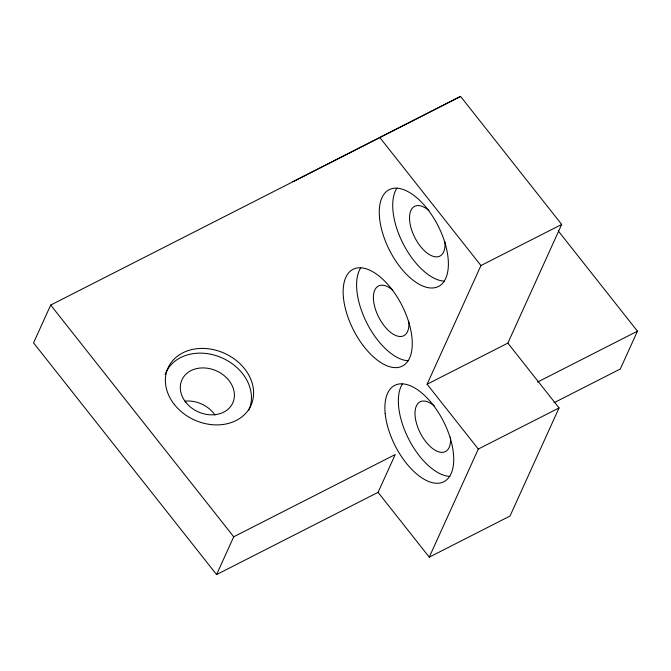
<?xml version="1.0" encoding="UTF-8"?>
<svg xmlns="http://www.w3.org/2000/svg" width="671" height="671" viewBox="0 0 671 671"><rect width="100%" height="100%" fill="white"/><g stroke="black" fill="none" stroke-linecap="round" stroke-linejoin="round"><path stroke-width="1.01" d="M378.067 492.346L429.264 557.165L478.306 449.05L427.108 384.231L507.855 343.116L561.694 224.433L460.574 96.414L50.694 305.062L33.55 342.864L216.582 574.586L378.067 492.346L395.219 454.544L233.726 536.783L216.582 574.586M427.108 384.231L480.948 265.548L561.694 224.433M507.855 343.116L559.052 407.934L510.01 516.041L429.264 557.165M558.264 230.933L637.45 331.189L620.306 368.983L554.028 402.734M292.933 181.698L460.574 96.414M537.572 382.051L637.45 331.189M478.306 449.05L559.052 407.934M379.836 137.538L480.948 265.548M50.694 305.062L233.726 536.783M184.97 401.141A27.914 22.437 24.4 0 1 215.047 415.064M444.89 241.627A27.914 13.974 63 0 1 428.241 253.864A27.914 13.974 63 0 1 409.52 217.521A27.914 13.974 63 0 1 428.895 210.568M444.437 281.149A54.301 27.184 63 0 1 403.154 243.758A54.301 27.184 63 0 1 396.863 188.182M408.773 321.241A27.914 13.974 63 0 1 392.124 333.487A27.914 13.974 63 0 1 373.403 297.144A27.914 13.974 63 0 1 392.778 290.191M408.32 360.763A54.301 27.184 63 0 1 367.037 323.372A54.301 27.184 63 0 1 360.746 267.804M165.116 374.527A45.511 36.578 24.4 0 1 166.24 371.885M166.668 371.038A45.511 36.578 24.4 0 1 223.334 358.473A45.511 36.578 24.4 0 1 248.874 410.015M450.384 437.098A27.914 13.974 63 0 1 433.726 449.344A27.914 13.974 63 0 1 415.005 413A27.914 13.974 63 0 1 434.389 406.047M449.855 476.41A54.083 27.066 63 0 1 408.74 439.178A54.083 27.066 63 0 1 402.474 383.837M185.825 402.348A27.914 22.437 24.4 0 0 232.309 403.867A27.914 22.437 24.4 0 0 203.934 367.934A27.914 22.437 24.4 0 0 185.825 402.348M174.393 404.538A45.511 36.578 24.4 0 0 250.182 407.003A45.511 36.578 24.4 0 0 203.917 348.434A45.511 36.578 24.4 0 0 174.393 404.538M379.543 217.84A54.301 27.184 63 0 0 434.749 287.733A54.301 27.184 63 0 0 427.159 208.656A54.301 27.184 63 0 0 379.543 217.84M343.426 297.454A54.301 27.184 63 0 0 398.633 367.356A54.301 27.184 63 0 0 391.042 288.278A54.301 27.184 63 0 0 343.426 297.454M385.171 413.395A54.083 27.066 63 0 0 440.151 483.003A54.083 27.066 63 0 0 432.594 404.261A54.083 27.066 63 0 0 385.171 413.395"/></g></svg>
